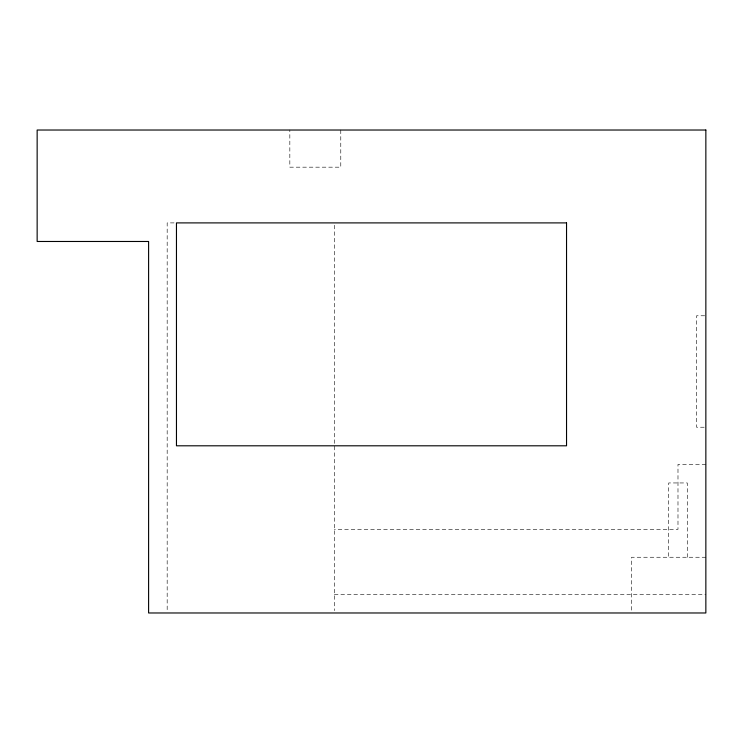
<?xml version="1.0" encoding="UTF-8"?>
<svg xmlns="http://www.w3.org/2000/svg" width="743" height="743" viewBox="0 0 743 743"><rect width="100%" height="100%" fill="white"/><g stroke="black" fill="none" stroke-linecap="round" stroke-linejoin="round"><path stroke-width="0.56" stroke-dasharray="3.71 2.79" d="M174.094 222.9L167.175 222.9L167.175 610.653M704.689 315.775L696.562 315.775L696.562 427.225L705.85 427.225M705.85 464.375L677.987 464.375L677.987 529.387L334.35 529.387M705.85 557.25L631.55 557.25L631.55 610.7M334.35 594.4L705.85 594.4M687.275 557.25L687.275 482.95L668.7 482.95L668.7 557.25M340.777 130.025L340.777 167.175L289.835 167.175L289.835 130.025M334.35 225.222L334.35 610.653"/><path stroke-width="1.11" d="M705.85 130.025L37.15 130.025L37.15 241.475L148.6 241.475L148.6 612.975L705.85 612.975L705.85 130.025M566.538 222.9L176.463 222.9L176.463 445.8L566.538 445.8L566.538 222.9"/></g></svg>
